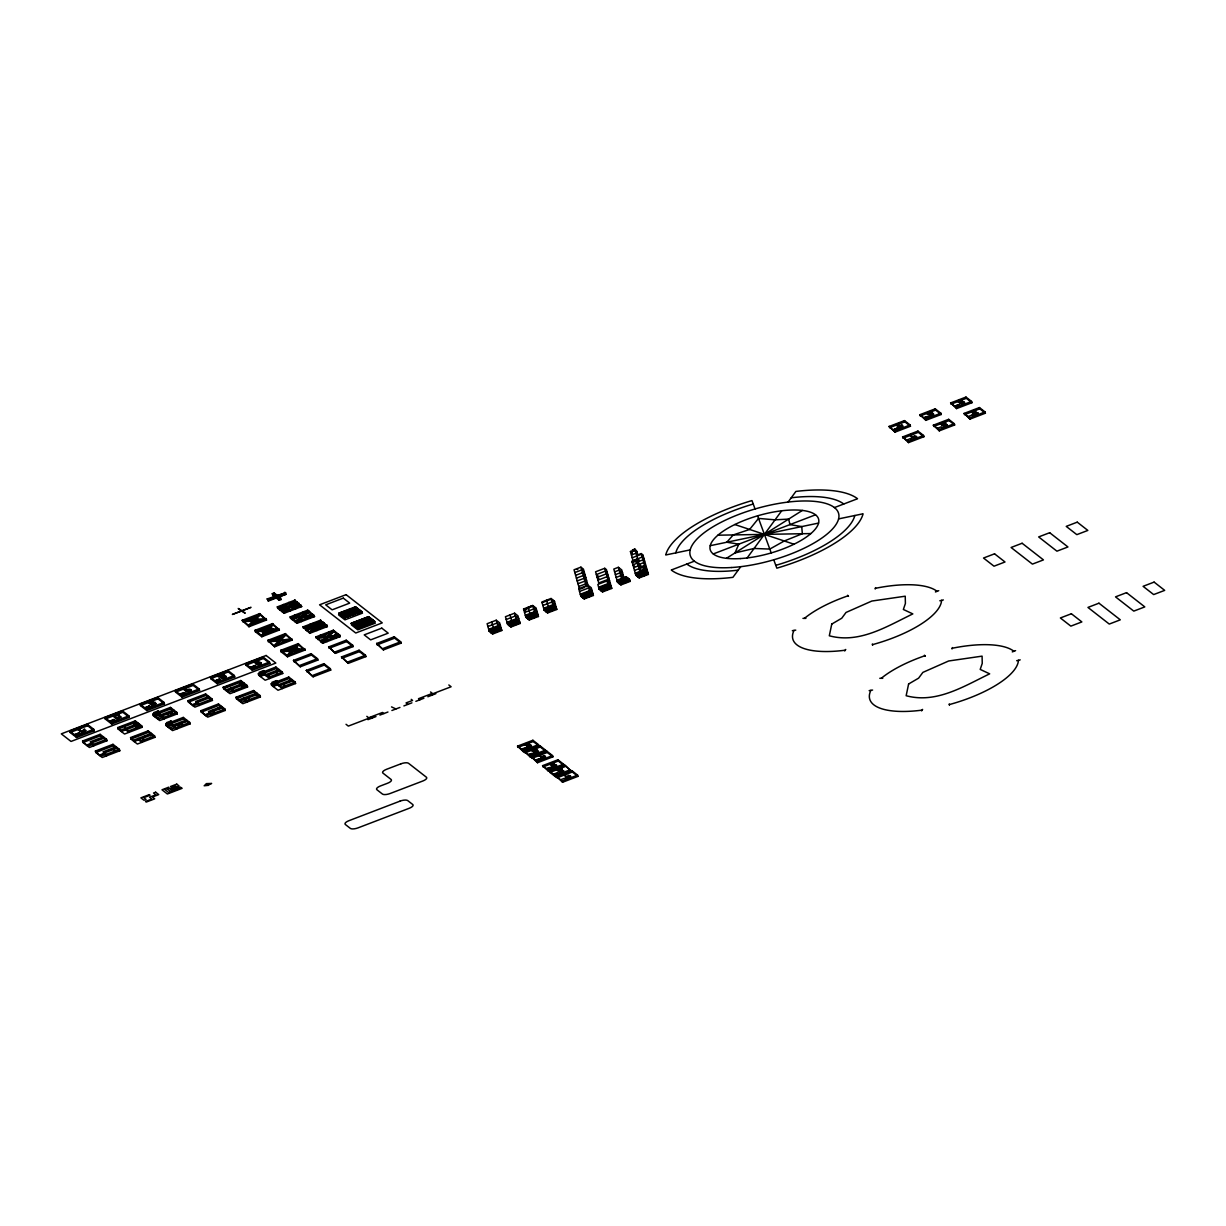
<?xml version="1.0" encoding="UTF-8"?>
<svg xmlns="http://www.w3.org/2000/svg" width="1226" height="1226" viewBox="0 0 1226 1226"><rect width="100%" height="100%" fill="white"/><g stroke="black" fill="none" stroke-linecap="round" stroke-linejoin="round"><path stroke-width="1.5" d="M533.601 751.952L533.724 752.228A5.609 1.962 -15.8 0 0 534.046 752.457L535.149 752.626A2.513 0.889 -15.8 0 0 535.915 752.519L538.291 751.4A2.268 0.797 -15.8 0 0 538.413 751.201L537.509 750.373A2.406 0.843 -15.8 0 0 536.712 750.358L533.754 751.553A2.452 0.858 -15.8 0 0 533.601 751.86M84.471 730.757L81.943 731.416L84.517 730.911M569.477 776.38L567.27 776.947L569.508 776.533M915.454 436.732L913.247 437.299L915.485 436.885M946.257 425.039L943.989 425.529L946.227 425.115M555.501 765.545L553.248 766.005L555.47 765.591M875.18 589.032L875.563 587.622M952.02 648.968L952.418 647.558M527.532 743.799L525.479 745.163L527.548 745.178A3.509 1.226 -15.8 0 0 528.237 744.918L529.172 743.998L526.613 745.056L528.636 743.508L527.042 743.293M552.574 763.338L550.52 764.702L552.589 764.717A3.509 1.226 -15.8 0 0 553.278 764.442L554.244 763.583L551.547 764.549L553.677 763.047L551.945 762.848M974.057 411.093L972.019 412.58L974.072 412.472A3.509 1.226 -15.8 0 0 974.762 412.212L975.697 411.292L973.015 412.288L975.176 410.817L973.444 410.618M112.639 749.285L113.053 748.458M113.482 749.316L114.156 748.044M844.729 650.96L845.756 649.443M921.584 710.896L922.611 709.379M740.734 566.688L732.918 577.339A102.555 35.906 -15.8 0 1 671.266 570.013L694.376 561.171M747.124 557.968L781.682 510.798M788.073 502.078L795.889 491.427A102.555 35.906 -15.8 0 1 857.541 498.737L834.431 507.579M241.522 611.069C274.256 598.319 209.569 623.053 241.522 611.069L245.231 613.245L242.135 610.824M304.922 613.046L296.569 621.904L296.968 623.298L314.546 616.571L307.726 610.165L294.531 615.161L296.539 617.858L292.156 619.544L290.148 616.893L294.546 615.207M304.937 613.107L309.32 611.36L309.734 612.816L305.335 614.502L303.726 613.245L303.312 611.789L304.937 613.107L307.726 610.165L314.546 616.571L290.547 618.287L290.148 616.893L314.147 615.176L296.569 621.904L291.742 618.088L296.14 616.402L294.531 615.161M335.403 632.846L333.411 630.195L322.239 641.918L322.637 643.313L340.215 636.601L339.817 635.191L338.223 633.949L333.824 635.635L315.833 636.922L322.637 643.313L333.794 631.589L333.411 630.195L315.833 636.922L322.239 641.918L339.817 635.191L333.824 635.635L335.817 638.271M170.429 712.337L170.843 711.908A2.483 0.874 -15.8 0 0 170.874 711.708M275.896 671.986L276.31 671.557A2.483 0.874 -15.8 0 0 276.325 671.296M217.615 708.812L220.006 708.505M171.012 713.747L171.763 713.118A2.621 0.919 -15.8 0 0 171.855 712.888M276.478 673.396L277.229 672.768A2.621 0.919 -15.8 0 0 277.337 672.43M726.436 558.32L802.371 510.43M183.256 721.899L184.911 721.823M217.676 708.398L218.826 708.015M272.279 593.675L274.149 592.955L280.57 597.966L281.015 599.545L279.145 600.265L272.724 595.254L272.279 593.675L278.7 598.671L279.145 600.265M272.724 595.254L274.593 594.549L281.015 599.545M267.299 598.916L285.551 592.71L285.995 594.303L268.417 601.031L267.299 598.916L268.417 601.031M275.482 596.173L277.352 595.453M267.973 599.437L285.551 592.71M267.743 600.495L285.995 594.303M275.942 597.767L277.812 597.047M278.7 598.671L280.57 597.966M308.155 615.605L312.523 613.874L312.936 615.314L308.538 617L310.147 618.256L308.14 615.544M282.103 639.39L277.597 639.711L280.877 638.394L282.103 639.39L278.808 640.646L277.582 639.665L267.835 640.355L274.655 646.761L292.232 640.033L285.413 633.627L267.835 640.355L274.655 646.761L285.811 635.022L285.413 633.627L274.256 645.366L291.834 638.639L278.792 640.6M305.994 630.333L305.596 628.938L312.737 626.21L310.132 624.172L310.53 625.567M316.032 624.938L323.174 622.21L327.373 626.578L309.795 633.306L302.991 626.9L320.568 620.187L323.572 623.605M277.597 639.711L280.892 638.455M305.611 628.999L312.753 626.256M323.189 622.272L316.047 624.999L313.427 622.915L313.825 624.31M307.19 631.267L306.806 629.873L313.948 627.145L316.569 629.229M324.767 624.555L324.384 623.145L317.243 625.888L320.247 629.321M306.822 629.934L313.963 627.206M317.258 625.934L324.4 623.206M69.729 731.018L87.307 724.29L93.728 729.301L94.126 730.757L76.548 737.485L70.127 732.474L69.729 731.018L76.15 736.029L93.728 729.301M104.884 717.562L122.462 710.85L128.868 715.846L129.282 717.302L111.704 724.03L105.283 719.018L104.884 717.562L111.29 722.574L128.868 715.846M140.04 704.122L157.618 697.395L164.023 702.406L164.437 703.847L146.859 710.574L140.438 705.563L140.04 704.122L146.446 709.118L164.023 702.406M175.195 690.667L192.773 683.939L199.179 688.951L199.593 690.391L182.015 697.119L175.594 692.123L175.195 690.667L181.601 695.678L199.179 688.951M210.351 677.212L227.929 670.484L234.335 675.495L234.748 676.951L217.171 683.679L210.749 678.668L210.351 677.212L216.757 682.223L234.335 675.495M245.506 663.772L263.084 657.044L269.49 662.04L269.904 663.496L252.326 670.224L245.905 665.212L245.506 663.772L251.912 668.768L269.49 662.04M70.127 732.474L87.705 725.746L94.126 730.757M105.283 719.018L122.861 712.291L129.282 717.302M140.438 705.563L158.016 698.851L164.437 703.847M175.594 692.123L193.172 685.395L199.593 690.391M210.749 678.668L228.327 671.94L234.748 676.951M245.905 665.212L263.483 658.485L269.904 663.496M286.685 649.995L295.466 646.577L298.669 649.075L289.872 652.447L286.669 649.933M317.442 638.225L321.825 636.493L320.216 635.237L320.614 636.631M335.005 631.436L330.637 633.183L329.012 631.88L329.411 633.275M218.289 676.921L223.301 675.005M78.939 733.087L74.541 734.772L78.862 732.872L80.533 734.343L78.862 732.872M114.018 719.417L109.696 721.317L114.095 719.647L115.688 720.888L114.095 719.647M149.174 705.961L144.852 707.877L149.25 706.191L150.844 707.448L149.25 706.191M184.329 692.521C169.816 697.196 196.022 689.487 181.54 695.448L182.015 697.119M215.102 680.752L219.485 679.066L221.155 680.537L216.696 681.993L215.163 680.966L219.485 679.066M254.701 665.841L250.319 667.526L254.64 665.611L256.311 667.082L254.64 665.611M326.652 640.294L325.028 638.991L320.645 640.677L321.028 642.072M289.888 652.493L298.684 649.136L295.481 646.638M320.66 640.723L325.043 639.053M333.84 635.681L338.238 633.995L335.02 631.497M74.48 734.558L76.073 735.799L80.472 734.129M115.627 720.673L111.229 722.359L111.704 724.03M150.783 707.218L146.384 708.904L146.859 710.574M250.257 667.296L251.851 668.553L256.249 666.867M889.126 426.464L904.497 420.595L910.106 424.962L910.458 426.234L895.103 432.119L889.126 426.464L895.103 432.119M919.868 414.71L935.239 408.825L940.848 413.208L941.2 414.48L925.829 420.349L919.868 414.71L925.477 419.093L940.848 413.208M950.61 402.94L965.981 397.071L971.59 401.438L971.942 402.71L956.571 408.595L950.61 402.94L956.219 407.323L971.59 401.438M889.478 427.736L904.849 421.851L910.458 426.234M920.22 415.982L935.591 410.097L941.2 414.48M950.962 404.212L966.333 398.327L971.942 402.71M897.125 428.089L893.34 429.759L897.171 428.288L898.581 429.376L897.171 428.288M927.867 416.319C915.163 420.411 938.089 413.668 925.415 418.894L925.829 420.349M958.655 404.764L954.809 406.235L958.594 404.565L960.065 405.852L958.594 404.565M160.882 716.398L159.702 712.214L158.093 710.973L153.694 712.643L154.89 716.827L159.288 715.156L164.1 718.911L163.303 716.122M265.168 671.863L263.559 670.607L259.161 672.292L260.356 676.476L264.739 674.79L269.567 678.545L268.77 675.756M82.556 741.025L100.134 734.313L106.555 739.309L106.968 740.765L89.391 747.492L82.97 742.481L82.556 741.025L87.782 746.236L92.18 744.55M117.711 727.585L135.289 720.857L141.71 725.869L142.124 727.309L124.546 734.037L118.125 729.026L117.711 727.585L121.343 731.539L138.906 724.811L138.507 723.355L120.93 730.083M152.867 714.13L170.445 707.402L176.866 712.413L177.28 713.869L159.702 720.582L153.281 715.586L152.867 714.13L154.476 715.386L158.874 713.701L163.686 717.455L176.866 712.413M188.022 700.674L205.6 693.947L212.021 698.958L212.435 700.414L194.857 707.141L188.436 702.13L188.022 700.674L193.248 705.885L197.647 704.199M223.178 687.234L240.756 680.507L247.177 685.503L247.591 686.958L230.013 693.686L223.592 688.675L223.178 687.234L226.795 691.188L244.372 684.46L243.974 683.005L226.396 689.732M258.334 673.779L275.911 667.051L282.332 672.063L282.746 673.503L265.168 680.231L258.747 675.235L258.334 673.779L259.943 675.036L264.341 673.35L269.153 677.104L282.332 672.063M293.504 660.385L311.082 653.657L317.503 658.668L317.902 660.063L300.324 666.775L293.504 660.385L300.324 666.775M328.66 646.93L346.238 640.202L352.659 645.213L353.057 646.608L335.48 653.335L328.66 646.93L335.48 653.335M898.52 429.177L894.735 430.847L910.106 424.962M954.763 406.036L956.157 407.124L960.004 405.653M120.148 727.355L124.546 725.669M225.615 686.989L230.013 685.319M82.97 742.481L100.547 735.753L106.968 740.765M118.125 729.026L135.703 722.313L142.124 727.309M153.281 715.586L170.858 708.858L177.28 713.869M188.436 702.13L206.014 695.403L212.435 700.414M223.592 688.675L241.17 681.947L247.591 686.958M258.747 675.235L276.325 668.507L282.746 673.503M293.903 661.779L311.481 655.052L317.902 660.063M329.058 648.324L346.636 641.596L353.057 646.608M133.956 724.428L135.565 723.815M239.422 684.077L241.032 683.449M160.468 714.957L173.663 709.9L174.061 711.356L156.484 718.084M265.935 674.591L279.13 669.549L279.528 671.005L266.349 676.047M87.368 744.78L91.766 743.109M192.834 704.429L197.233 702.759M136.086 727.171L138.63 726.19M241.537 686.821L244.097 685.84M93.375 744.351L93.789 745.806L90.571 743.308L103.766 738.267L103.352 736.811L90.157 741.853L93.375 744.351L106.555 739.309M125.313 728.397L128.531 730.911L141.71 725.869M158.093 719.34L162.491 717.654M198.842 704L199.256 705.456L196.037 702.958L209.217 697.9L208.818 696.46L195.624 701.502L198.842 704L212.021 698.958M228.404 692.429L232.802 690.759L232.005 687.955M230.779 688.047L233.997 690.56L247.177 685.503M299.926 665.381L317.503 658.668M335.081 651.941L352.659 645.213M902.566 436.962L917.937 431.077L923.561 435.46L923.914 436.717L908.543 442.601L902.566 436.962L908.19 441.329L923.561 435.46M933.308 425.192L948.679 419.323L954.288 423.69L954.656 424.962L939.285 430.847L933.308 425.192L938.917 429.575L954.288 423.69M964.05 413.438L979.421 407.553L985.03 411.936L985.398 413.193L970.027 419.077L964.05 413.438L969.659 417.805L985.03 411.936M902.934 438.234L918.305 432.349L923.914 436.717M933.676 426.464L949.047 420.579L954.656 424.962M964.418 414.71L979.773 408.825L985.398 413.193M172.544 722.237L170.935 720.98L166.537 722.666L167.717 726.849L172.115 725.164L176.927 728.918L171.701 723.708L167.318 725.394L165.709 724.137L183.287 717.409L189.708 722.42L190.122 723.876L172.544 730.604L166.123 725.593L165.709 724.137M277.995 681.871L276.402 680.629L272.003 682.3L273.183 686.499L277.582 684.813L282.394 688.568L277.168 683.357L272.785 685.043L271.176 683.786L288.754 677.058L295.175 682.07L295.573 683.526L277.995 690.253L271.59 685.242L271.176 683.786M910.566 438.571L912.021 439.858L910.566 438.571L906.719 440.042M942.717 427.905L941.307 426.817L937.461 428.288M972.049 415.047L973.505 416.35L972.049 415.047L968.203 416.518L970.027 419.077M95.398 751.048L112.976 744.32L119.397 749.331L119.811 750.772L102.233 757.499L95.812 752.503L95.398 751.048L100.624 756.258L105.022 754.572M130.554 737.592L148.131 730.865L154.553 735.876L154.966 737.332L137.389 744.044L130.967 739.048L130.554 737.592L134.17 741.546L151.748 734.818L151.334 733.378L133.757 740.09M200.865 710.697L218.443 703.969L224.864 708.965L225.262 710.421L207.7 717.149L201.279 712.137L200.865 710.697L206.091 715.892L210.489 714.222M236.02 697.242L253.598 690.514L260.019 695.525L260.418 696.966L242.84 703.693L236.434 698.697L236.02 697.242L239.637 701.195L257.215 694.468L256.801 693.012L239.223 699.74M306.347 670.392L323.925 663.664L330.346 668.676L330.729 670.07L313.151 676.798L306.347 670.392L313.151 676.798M341.502 656.937L359.08 650.209L365.501 655.22L365.884 656.615L348.307 663.343L341.502 656.937L348.307 663.343M376.658 643.497L394.236 636.769L400.657 641.765L401.04 643.16L383.462 649.887L376.658 643.497L383.462 649.887M132.99 737.362L137.389 735.677M238.457 697.012L242.855 695.326M95.812 752.503L113.39 745.776L119.811 750.772M130.967 739.048L148.545 732.32L154.966 737.332M166.123 725.593L183.701 718.865L190.122 723.876M201.279 712.137L218.856 705.41L225.262 710.421M236.434 698.697L254.012 691.97L260.418 696.966M271.59 685.242L289.167 678.514L295.573 683.526M306.745 671.787L324.323 665.059L330.729 670.07M341.901 658.331L359.479 651.619L365.884 656.615M377.056 644.891L394.634 638.164L401.04 643.16M593.415 595.438L591.239 587.76L587.898 585.154L578.733 588.664L580.909 596.342L584.25 598.947L593.415 595.438L590.074 592.832L583.423 569.109L580.909 567.148L574.044 569.784L579.576 589.308L584.725 587.346M173.31 724.964L186.49 719.923L186.904 721.378L169.326 728.091M278.777 684.614L291.957 679.572L292.37 681.012L279.191 686.054M143.703 736.734L144.622 736.382M147.365 735.339L148.177 735.018M176.176 724.305L177.05 723.968M179.778 722.926L180.651 722.589M211.362 710.85L212.282 710.498M249.169 696.383L250.089 696.031M252.832 694.973L253.644 694.667M633.566 551.271L632.539 549.922L634.823 549.033L635.865 550.397M574.841 572.573L581.706 569.937L584.22 571.898M643.849 558.366L642.179 557.048L633.014 560.558L630.44 551.485L635.022 549.738L636.708 551.041L637.689 554.535L636.018 553.232L631.436 554.98M100.21 754.802L104.608 753.116M205.677 714.452L210.075 712.766M142.676 739.048L143.58 738.711M177.831 725.608L179.211 725.072M180.927 724.413L182.322 723.892M213.017 712.137L213.952 711.785M248.142 698.697L249.047 698.36M170.935 729.347L175.333 727.662M241.246 702.452L245.644 700.766M106.218 754.373L106.616 755.814L103.413 753.316L116.593 748.274L116.179 746.818L102.999 751.86L106.218 754.373L119.397 749.331M138.155 738.42L141.373 740.918L154.553 735.876M176.513 727.462L189.708 722.42M211.669 714.022L212.083 715.463L208.88 712.965L222.059 707.923L221.645 706.467L208.466 711.509L211.669 714.022L224.864 708.965M243.622 698.069L246.824 700.567L260.019 695.525M281.98 687.112L295.175 682.07M312.768 675.403L330.346 668.676M347.923 661.948L365.501 655.22M383.079 648.493L400.657 641.765M575.622 575.362L582.488 572.726L585.001 574.688M576.419 578.151L583.285 575.515L585.798 577.477M636.601 555.317L641.183 553.57L642.868 554.872L648.385 574.412L639.221 577.906L635.88 575.3L631.926 561.355L636.509 559.592L638.179 560.895L635.129 562.075M610.364 583.545L607.008 580.94L597.844 584.434L599.238 589.323L602.579 591.928L611.743 588.434L606.41 569.584L604.74 568.282L595.575 571.791L598.732 582.963L607.897 579.454L609.567 580.756M632.218 557.769L641.382 554.259L643.052 555.562M577.201 580.94L584.082 578.32L586.58 580.266M616.172 577.431L620.754 575.684L624.095 578.289L621.735 569.921L618.379 567.301L613.812 569.063L617.552 582.319L620.908 584.925L630.057 581.415L629.474 579.331L626.134 576.71L616.969 580.22L620.31 582.825L620.908 584.925M632.126 562.044L636.708 560.297L638.378 561.6L642.96 559.853L644.631 561.156M577.998 583.729L584.863 581.109L587.377 583.055M614.594 571.852L619.176 570.09L622.517 572.711M578.779 586.518L585.66 583.898L588.158 585.844M597.951 580.159L607.1 576.664L608.786 577.967M639.175 564.389L643.757 562.642L645.428 563.945M523.563 609L532.728 605.491L536.068 608.096L538.444 616.479L529.28 619.973L525.939 617.368L523.563 609L525.801 610.732M551.056 598.487L541.892 601.981L544.252 610.364L547.608 612.969L556.773 609.46L554.397 601.092L551.056 598.487L553.416 606.855L556.773 609.46M496.269 620.218L487.12 623.712L489.281 631.39L492.637 634.011L501.786 630.501L499.626 622.823L496.269 620.218L498.446 627.896L501.786 630.501M514.598 613.199L505.434 616.709L507.61 624.386L510.951 626.992L520.115 623.482L517.939 615.804L514.598 613.199L516.774 620.877L520.115 623.482M523.763 609.69L532.927 606.196L536.268 608.801M542.091 602.686L551.256 599.177L554.596 601.782M615.391 574.642L619.973 572.879L623.314 575.5M633.704 567.623L638.286 565.876L639.957 567.178L644.539 565.431L646.225 566.734M487.902 626.517L497.066 623.007L500.407 625.612M506.231 619.498L515.395 615.988L518.736 618.609M524.544 612.494L533.708 608.985L537.065 611.59M542.873 605.475L552.037 601.966L555.378 604.587M579.53 591.453L588.695 587.944L592.035 590.564M634.501 570.412L643.665 566.918L647.006 569.523M642.286 569.385L645.336 568.22L641.183 553.57M488.699 629.306L497.848 625.796L501.204 628.402L496.622 630.164L493.266 627.543L491.687 621.965M507.012 622.287L516.177 618.778L519.518 621.398M635.283 573.216L644.447 569.707L647.803 572.312M494.952 628.846L499.534 627.099L490.369 630.608M514.797 621.26L518.046 620.785L508.882 624.295M549.922 607.82L554.504 606.073L545.539 610.272M623.222 579.775L627.804 578.013L618.839 582.227M489.281 631.39L498.446 627.896M507.61 624.386L516.774 620.877M525.939 617.368L535.103 613.858L538.444 616.479M544.252 610.364L553.416 606.855M580.909 596.342L590.074 592.832M599.238 589.323L608.387 585.813L611.743 588.434M617.552 582.319L626.716 578.81L630.057 581.415M635.88 575.3L645.045 571.791L648.385 574.412M527.211 617.276L536.176 613.077M582.181 596.25L591.147 592.035M600.51 589.231L609.475 585.032M637.152 575.209L646.117 571.01M551.593 609.123L556.175 607.376L552.834 604.755L543.67 608.265L547.011 610.87L547.608 612.969M608.096 587.499L611.146 586.335L607.805 583.729L598.64 587.239L601.981 589.844M629.474 579.331L624.892 581.078L621.551 578.473L618.379 567.301M528.881 618.578L538.045 615.084L534.705 612.464L525.54 615.973L529.28 619.973M583.852 597.552L593.016 594.043L589.675 591.438L580.511 594.947L584.25 598.947M602.181 590.534L611.345 587.039L608.004 584.419L598.84 587.928L602.579 591.928M638.838 576.511L647.987 573.017L644.646 570.396L635.482 573.906L639.221 577.906M713.271 553.937L815.535 514.813M367.938 719.662L375.968 716.597M379.922 715.08L387.952 712.015M391.906 710.498L399.937 707.433M403.89 705.915L411.905 702.835M415.859 701.333L423.89 698.253M427.843 696.751L435.874 693.671M517.525 746.144L532.896 740.259L538.505 744.642L538.858 745.898L523.487 751.783L517.525 746.144L523.134 750.511L538.505 744.642M517.878 747.416L533.249 741.531L538.858 745.898M525.525 747.753C512.82 751.845 535.747 745.101 523.073 750.327L523.487 751.783M935.423 591.974L938.733 590.702M524.544 751.615L539.9 745.73L545.524 750.113L545.876 751.369L530.506 757.254L524.544 751.615L530.153 755.982L545.524 750.113M524.897 752.887L540.268 747.002L545.876 751.369M532.528 753.224C519.839 757.316 542.75 750.573 530.092 755.798L530.506 757.254M531.548 757.086L546.919 751.201L552.528 755.584L552.895 756.84L537.524 762.725L531.548 757.086L537.157 761.453L552.528 755.584M531.915 758.358L547.286 752.473L552.895 756.84M539.547 758.695C526.858 762.787 549.769 756.044 537.111 761.269L537.524 762.725M542.566 765.668L557.922 759.783L563.546 764.166L563.899 765.438L548.528 771.307L542.566 765.668L548.175 770.051L563.546 764.166M542.919 766.94L558.29 761.055L563.899 765.438M550.551 767.292C537.862 771.369 560.788 764.626 548.114 769.851L548.528 771.307M577.569 775.108L562.198 780.993L556.589 776.61L562.565 782.265L577.936 776.38L577.569 775.108L571.96 770.725L555.547 776.778L549.938 772.411L549.57 771.139L564.941 765.254L570.918 770.909L564.941 765.254M549.938 772.411L565.309 766.526M557.569 772.763C544.88 776.84 567.791 770.112 555.133 775.322L555.547 776.778M570.55 769.637L555.194 775.522L549.57 771.139M556.956 777.882L572.312 771.997L577.936 776.38M565.983 779.322L564.588 778.234L560.742 779.705M1012.278 651.91L1015.588 650.638M284.509 684.813L284.279 684.89A2.253 0.782 -15.8 0 1 283.834 685.012M168.59 714.176L167.303 714.39M959.851 400.166L961.72 400.32L959.59 401.821L962.195 400.749L961.322 401.714A3.509 1.226 -15.8 0 1 960.632 401.99L958.563 401.975L960.494 400.458L957.721 401.668L958.885 400.519A4.153 1.456 -15.8 0 1 959.575 400.258M256.081 660.584L258.165 660.599L255.759 662.408L258.763 661.258L257.751 662.362A4 1.41 -15.8 0 1 256.97 662.668L254.61 662.776L256.755 660.906L253.629 662.301L254.977 660.983A4.735 1.655 -15.8 0 1 255.759 660.691M150.614 700.95L152.744 701.119L150.323 702.835L153.296 701.609L152.285 702.713A4 1.41 -15.8 0 1 151.503 703.019L149.128 703.08L151.35 701.272L148.177 702.651L149.511 701.333A4.735 1.655 -15.8 0 1 150.292 701.042M939.821 600.771L943.346 599.928M1016.676 660.707L1020.201 659.864M690.207 549.876L665.733 554.98A102.555 35.906 -15.8 0 1 751.967 500.591L755.063 508.974M710.237 545.693L818.57 523.073M838.599 518.889L863.073 513.786A102.555 35.906 -15.8 0 1 776.84 568.174L773.744 559.792M792.318 630.7L795.766 630.118M869.157 690.636L872.606 690.054M932.051 413.453L929.078 414.664A2.452 0.858 -15.8 0 0 928.925 414.955L929.047 415.323A5.594 1.962 -15.8 0 0 929.369 415.553L930.473 415.721A2.513 0.889 -15.8 0 0 931.239 415.614L933.614 414.511A2.283 0.797 -15.8 0 0 933.737 414.296L932.833 413.469M901.309 425.223L898.336 426.418A2.452 0.858 -15.8 0 0 898.183 426.725L898.321 427.077A5.624 1.977 -15.8 0 0 898.627 427.307L899.746 427.476A2.513 0.889 -15.8 0 0 900.497 427.384L902.888 426.265A2.283 0.797 -15.8 0 0 903.01 426.066L902.091 425.223M367.723 616.939L368.811 616.862M366.482 617.414L369.271 617.214M365.241 617.889L369.731 617.567M363.999 618.364L370.175 617.919M362.758 618.839L370.635 618.272M361.517 619.314L371.095 618.624M360.275 619.789L371.539 618.977M359.034 620.264L371.999 619.329M357.793 620.739L372.443 619.682M356.536 621.214L372.903 620.05M355.295 621.689L373.363 620.402M354.053 622.164L373.807 620.754M352.812 622.639L374.267 621.107M351.571 623.115L374.712 621.459M351.172 623.528L374.328 621.873M351.632 623.881L373.087 622.348M352.092 624.233L371.846 622.823M352.536 624.601L370.589 623.298M352.996 624.953L369.348 623.773M353.44 625.306L368.106 624.249M353.9 625.658L366.865 624.724M354.36 626.011L365.624 625.199M354.804 626.363L364.383 625.674M355.264 626.716L363.141 626.149M355.709 627.068L361.9 626.624M356.168 627.421L360.659 627.099M356.628 627.773L359.402 627.574M357.072 628.141L358.161 628.049M717.93 535.195L810.876 533.571M802.953 618.364L805.911 618.364M879.793 678.3L882.766 678.3M113.252 749.76L114.57 749.806M734.818 524.529L793.988 544.221M974.057 410.986L971.161 412.151L972.341 411.001A4.138 1.456 -15.8 0 1 973.015 410.741M527.517 743.692L524.636 744.856L525.816 743.707A4.153 1.456 -15.8 0 1 526.49 743.446M552.558 763.216L549.677 764.396L550.842 763.231A4.138 1.456 -15.8 0 1 551.531 762.986M636.892 551.746L635.221 550.428L630.639 552.19L632.31 553.493M632.539 549.922L633.382 550.566M630.44 551.485L632.126 552.788M637.597 558.811L639.267 560.113M640.846 565.692L637.505 563.086L632.923 564.834L634.593 566.136M631.926 561.355L633.612 562.657M640.263 572.849L643.604 575.454M621.934 579.867L625.291 582.473M607.192 572.389L605.521 571.071L596.357 574.58L598.043 575.883M607.989 575.178L606.318 573.875L597.154 577.369L598.824 578.672M603.621 586.871L606.962 589.491M577.814 569.508L577.17 569.554M592.817 593.353L589.476 590.733L580.312 594.242L581.982 595.545M585.292 593.89L588.633 596.495M548.635 607.912L551.991 610.517M537.846 614.379L534.505 611.774L525.341 615.283L528.682 617.889M530.322 614.916L533.662 617.536M514.951 623.145L511.594 620.54L510.016 614.962M511.993 621.934L515.334 624.54M493.664 628.938L497.02 631.559M560.481 767.737L562.244 769.116L558.872 769.009L559.225 770.265L557.876 770.786L556.114 769.407L558.382 770.158L558.704 768.426L561.018 769.146L559.638 768.058M535.21 748.304L536.973 749.684L533.586 749.561L533.938 750.833L532.59 751.354L530.827 749.975L533.095 750.726L532.62 749.285L535.747 749.714L534.352 748.626M448.823 684.966L451.122 686.759L430.939 694.483L431.858 695.203M359.448 621.505L360.888 622.624L366.007 621.015L368.106 621.919A2.789 0.981 -15.8 0 1 367.999 622.134A3.142 1.103 -15.8 0 1 367.264 622.777L361.103 625.26L357.333 622.318M430.556 691.97L432.38 693.395L418.48 698.713L419.874 699.801M411.231 699.356L412.595 700.429L406.036 702.927L407.906 704.383M300.968 620.218L299.343 618.915L294.96 620.647L295.359 622.042L299.757 620.356L301.366 621.613L300.952 620.157M395.921 708.965L391.523 706.896M383.937 713.547L382.543 712.459L368.658 717.777L366.819 716.352M241.92 610.655L238.196 608.479L241.292 610.885M371.953 718.13L371.034 717.409L348.337 726.099L346.038 724.29M254.61 694.299L255.912 695.326M231.193 689.502L234.411 692L233.997 690.56M244.035 699.51L247.238 702.023L246.824 700.567M149.143 734.65L150.446 735.677M138.569 739.86L141.772 742.374L141.373 740.918M924.435 655.205L925.339 656.262M847.595 595.269L848.499 596.326M757.576 515.824L771.231 552.926M289.06 681.12L289.443 682.407M979.421 407.553L979.773 408.825M965.981 397.071L966.333 398.327M956.157 407.124L956.571 408.595M948.679 419.323L949.047 420.579M935.239 408.825L935.591 410.097M938.871 429.376L939.285 430.847M917.937 431.077L918.305 432.349M904.497 420.595L904.849 421.851M908.129 441.145L908.543 442.601M643.665 566.918L645.045 571.791M634.823 549.033L640.754 569.967M636.509 559.592L639.865 571.454M626.134 576.71L626.716 578.81M604.74 568.282L608.678 582.243M607.008 580.94L608.387 585.813M580.909 567.148L586.442 586.687M546.474 600.234L548.252 606.518M532.728 605.491L535.103 613.858M528.145 607.253L529.923 613.521M571.96 770.725L572.312 771.997M557.922 759.783L558.29 761.055M562.152 780.793L562.565 782.265M546.919 751.201L547.286 752.473M510.368 624.892L510.951 626.992M539.9 745.73L540.268 747.002M532.896 740.259L533.249 741.531M492.04 631.911L492.637 634.011M394.236 636.769L394.634 638.164M359.08 650.209L359.479 651.619M346.238 640.202L346.636 641.596M338.223 633.949L338.606 635.344M326.637 640.248L327.036 641.642M316.553 629.183L316.936 630.578M317.427 638.164L317.825 639.558M323.925 663.664L324.323 665.059M311.082 653.657L311.481 655.052M284.876 592.189L285.321 593.782M274.149 592.955L274.593 594.549M288.754 677.058L289.167 678.514M275.911 667.051L276.325 668.507M276.402 680.629L277.582 684.813M263.084 657.044L263.483 658.485M263.559 670.607L264.739 674.79M251.851 668.553L252.326 670.224M253.598 690.514L254.012 691.97M240.756 680.507L241.17 681.947M227.929 670.484L228.327 671.94M216.696 681.993L217.171 683.679M218.443 703.969L218.856 705.41M205.6 693.947L206.014 695.403M192.773 683.939L193.172 685.395M183.287 717.409L183.701 718.865M170.445 707.402L170.858 708.858M170.935 720.98L172.115 725.164M157.618 697.395L158.016 698.851M158.093 710.973L159.288 715.156M148.131 730.865L148.545 732.32M135.289 720.857L135.703 722.313M128.531 730.911L128.945 732.351L125.726 729.853L124.945 727.064M122.462 710.85L122.861 712.291M112.976 744.32L113.39 745.776M100.134 734.313L100.547 735.753M87.307 724.29L87.705 725.746M76.073 735.799L76.548 737.485M949.2 703.954L949.445 705.211M872.345 644.018L872.606 645.274M901.478 425.146A2.452 0.858 -15.8 0 1 902.29 425.161M932.22 413.377A2.452 0.858 -15.8 0 1 933.017 413.392M1018.438 660.293A77.1 27.003 -15.8 0 1 949.322 704.582M922.09 710.13A77.1 27.003 -15.8 0 1 870.889 690.345M881.279 678.3A77.1 27.003 -15.8 0 1 924.894 655.741M952.219 648.263A77.1 27.003 -15.8 0 1 1013.933 651.267M941.583 600.342A77.1 27.003 -15.8 0 1 872.483 644.646M845.25 650.194A77.1 27.003 -15.8 0 1 794.034 630.409M804.44 618.364A77.1 27.003 -15.8 0 1 848.04 595.805M875.364 588.327A77.1 27.003 -15.8 0 1 937.078 591.33M738.19 570.151A85.376 29.899 -15.8 0 1 686.851 564.052M675.771 552.88A92.119 32.259 -15.8 0 1 753.239 504.024M791.23 497.787A87.368 30.589 -15.8 0 1 843.749 504.024M854.828 515.502A93.973 32.918 -15.8 0 1 775.797 565.355M191.087 689.977L190.812 690.544A2.329 0.812 -15.8 0 1 190.337 690.897L188.206 691.709A2.881 1.011 -15.8 0 1 187.333 691.816L186.061 691.633A6.421 2.253 -15.8 0 1 185.693 691.372L185.555 690.958A2.804 0.981 -15.8 0 1 185.724 690.606A2.36 0.828 -15.8 0 1 186.321 690.131L188.099 689.426A2.299 0.797 -15.8 0 1 189.126 689.227A2.759 0.965 -15.8 0 1 190.015 689.242L191.087 689.977M226.243 676.522L225.967 677.104A2.329 0.812 -15.8 0 1 225.492 677.457L223.362 678.254A2.881 1.011 -15.8 0 1 222.488 678.376L221.308 678.223A6.421 2.253 -15.8 0 1 220.849 677.917L220.711 677.503A2.804 0.981 -15.8 0 1 220.879 677.15A2.36 0.828 -15.8 0 1 221.477 676.691L223.255 675.97A2.299 0.797 -15.8 0 1 224.281 675.787A2.759 0.965 -15.8 0 1 225.17 675.787L226.243 676.522M261.399 663.067L261.123 663.649A2.329 0.812 -15.8 0 1 260.648 664.002L258.517 664.798A2.881 1.011 -15.8 0 1 257.644 664.921L256.372 664.722A6.421 2.253 -15.8 0 1 256.004 664.461L255.866 664.048A2.804 0.981 -15.8 0 1 256.035 663.71A2.36 0.828 -15.8 0 1 256.617 663.235L258.41 662.515A2.299 0.797 -15.8 0 1 259.437 662.331A2.759 0.965 -15.8 0 1 260.326 662.346L261.399 663.067M531.425 745.531L531.394 745.73A2.283 0.797 -15.8 0 1 531.272 745.929L528.896 747.048A2.513 0.889 -15.8 0 1 528.13 747.155L527.027 746.971A5.609 1.962 -15.8 0 1 526.705 746.757L526.582 746.389A2.452 0.858 -15.8 0 1 526.736 746.082L529.709 744.887A2.406 0.843 -15.8 0 1 530.49 744.902L531.425 745.531M545.463 756.473L545.432 756.672A2.283 0.797 -15.8 0 1 545.309 756.871L542.934 757.99A2.513 0.889 -15.8 0 1 542.168 758.097L541.064 757.929A5.624 1.962 -15.8 0 1 540.743 757.699L540.605 757.331A2.452 0.858 -15.8 0 1 540.758 757.024L543.731 755.829A2.406 0.843 -15.8 0 1 544.513 755.844L545.463 756.473M964.51 402.343L964.51 402.435A2.283 0.797 -15.8 0 1 964.356 402.741L962.103 403.829A2.513 0.889 -15.8 0 1 961.215 403.952L960.188 403.829A5.594 1.962 -15.8 0 1 959.789 403.553L959.667 403.201A2.452 0.858 -15.8 0 1 959.82 402.894L962.778 401.699A2.406 0.843 -15.8 0 1 963.575 401.699L964.51 402.343M119.688 717.379L117.098 717.961L119.658 717.348M562.519 770.985L560.251 771.476L562.428 771.108M154.828 703.939L152.254 704.506L154.798 704.03M976.999 413.269L974.731 413.775L976.999 413.269M556.573 765.239L552.987 766.986L551.21 765.591L552.957 765.775L554.397 764.365C555.73 764.334 554.321 765.055 556.573 765.208M563.592 770.71L560.006 772.457L558.228 771.062L559.976 771.261L561.416 769.836C562.765 770.081 561.217 770.357 563.592 770.71M570.611 776.181L567.025 777.928L565.232 776.533L566.979 776.732L568.435 775.307C569.692 775.537 568.45 775.782 570.596 776.227M916.588 436.533L913.002 438.264L911.225 436.87L913.171 436.992L914.412 435.659C915.914 435.705 914.198 436.287 916.588 436.487M947.33 424.763L943.744 426.51L941.966 425.115L943.913 425.223L945.154 423.89C946.518 424.135 944.955 424.411 947.33 424.763M978.072 413.009L974.486 414.74L972.693 413.346L974.655 413.469L975.881 412.135C977.076 412.38 975.942 412.595 978.057 413.039M85.759 730.527L81.652 732.52L79.613 730.926L81.851 731.064A2.406 0.843 -15.8 0 0 82.387 730.834L84.609 729.01L83.613 730.451L85.498 730.252A2.345 0.828 -15.8 0 1 85.713 730.405L85.743 730.573M120.914 717.072L116.807 719.064L114.769 717.471L117.006 717.608A2.406 0.843 -15.8 0 0 117.543 717.379L119.765 715.57L118.769 716.995L120.654 716.812A2.345 0.828 -15.8 0 1 120.868 716.949L120.914 717.072M156.07 703.632L151.963 705.624L149.924 704.03L152.162 704.153A2.406 0.843 -15.8 0 0 152.698 703.923L154.92 702.115L153.909 703.54L155.809 703.356A2.345 0.828 -15.8 0 1 156.024 703.509L156.07 703.632M189.969 690.315C186.475 693.518 186.367 688.001 189.969 690.391M225.124 676.875L221.845 677.258L225.124 676.875M260.28 663.419L257 663.818L260.28 663.419M530.444 745.837L527.594 746.312L530.092 745.423A4.138 1.456 -15.8 0 1 530.322 745.592L530.444 745.837M537.463 751.308L534.597 751.722L537.111 750.894A4.122 1.441 -15.8 0 1 537.34 751.063L537.463 751.308M544.482 756.779L541.631 757.254L544.129 756.365A4.138 1.441 -15.8 0 1 544.359 756.534L544.467 756.84M902.045 426.173L899.194 426.633L901.692 425.759A4.138 1.441 -15.8 0 1 901.938 425.928L902.045 426.234M932.787 414.403L929.921 414.817L932.434 414.005A4.138 1.441 -15.8 0 1 932.664 414.158L932.787 414.403M963.529 402.649L960.663 403.048L963.176 402.235A4.138 1.456 -15.8 0 1 963.406 402.404L963.529 402.649M831.764 624.065L829.312 635.788C859.395 643.926 886.858 626.409 912.818 613.904L903.363 609.475L905.401 603.453L905.232 596.204L871.824 601.046L846.032 612.448L841.756 618.226L831.764 624.065M908.604 684.001L906.152 695.724C936.235 703.862 963.713 686.345 989.658 673.84L980.202 669.411L982.241 663.389L982.087 656.14L948.663 660.983L922.887 672.384L918.596 678.162L908.604 684.001M365.823 622.318L362.589 623.957L361.517 623.115L365.823 622.318M738.834 544.16L734.987 552.926L754.082 548.466L769.805 549.079L784.257 540.988L802.34 533.724L801.727 526.582L789.973 524.605L788.655 519.088L775.062 519.839L758.526 518.414L749.607 529.463L733.271 534.919L726.788 542.229L738.834 544.16M255.882 617.582L248.571 625.337L248.97 626.731L266.548 620.004L259.743 613.613L242.166 620.325L248.97 626.731L260.127 615.008L259.743 613.613L255.897 617.643L250.411 619.743L252.418 621.306L257.889 619.145L255.882 617.582M272.57 623.62L261.414 635.344L261.812 636.738L279.39 630.026L272.57 623.62L254.993 630.348L255.391 631.742L261.812 636.738L272.969 625.015L272.57 623.62M294.899 600.158L283.727 611.881L284.125 613.276L301.703 606.563L294.899 600.158L277.321 606.885L277.704 608.28L284.125 613.276L295.282 601.552L294.899 600.158M308.124 611.559L296.968 623.298L290.547 618.287L308.124 611.559M298.255 643.65L287.083 655.374L287.482 656.768L305.059 650.041L298.255 643.65L280.677 650.362L281.06 651.757L287.482 656.768L298.638 645.045L298.255 643.65M320.568 620.187L309.412 631.911L309.795 633.306L320.967 621.582L320.568 620.187M206.535 783.613L204.175 785.774L208.711 785.299L208.083 784.809L211.623 783.46L206.535 783.613M260.127 615.008L242.549 621.735L266.548 620.004L260.127 615.008M295.282 601.552L277.704 608.28L301.703 606.563L295.282 601.552M285.551 606.242L279.528 608.602L277.321 606.885L301.305 605.169L283.727 611.881L279.513 608.54L279.911 609.996L285.964 607.682L283.344 604.51L285.566 606.288M297.09 601.828L291.052 604.188L288.83 602.41L291.451 605.583L297.489 603.269L297.09 601.828M256.295 619.038L250.809 621.138L252.817 622.701L258.303 620.601L256.295 619.038M287.558 607.805L281.52 610.165L281.919 611.559L287.972 609.245L290.179 610.977L287.558 607.805M299.083 603.391L293.06 605.751L295.665 608.862L293.458 607.146L299.496 604.832L299.083 603.391M266.149 618.609L248.571 625.337L242.166 620.325L266.149 618.609M346.1 594.656L319.572 604.801L355.739 633.014L382.267 622.869L346.1 594.656M272.969 625.015L255.391 631.742L279.39 630.026L272.969 625.015M343.28 598.119L325.702 604.832L332.123 609.843L349.701 603.115L343.28 598.119M269.766 626.501L261 629.919L254.993 630.348L261.414 635.344L278.992 628.631L260.985 629.857L264.203 632.417L272.984 628.999L269.766 626.501M270.18 627.942L261.399 631.313L264.601 633.811L273.383 630.455L270.18 627.942M338.759 613.199L362.13 611.728L338.759 613.199M341.242 612.249L340 612.724L361.455 611.192L341.242 612.249M343.74 611.299L342.483 611.774L360.551 610.487L343.74 611.299M346.222 610.349L344.981 610.824L359.647 609.766L346.222 610.349M348.705 609.399L347.464 609.874L358.728 609.061L348.705 609.399M351.188 608.448L349.946 608.924L357.823 608.357L351.188 608.448M353.67 607.498L352.429 607.973L356.919 607.652L353.67 607.498M355.724 606.717L354.927 607.023L355.724 606.717M285.811 635.022L268.233 641.75L292.232 640.033L285.811 635.022M320.967 621.582L303.389 628.294L327.373 626.578L320.967 621.582M356.122 608.127L338.545 614.854L344.95 619.85L362.528 613.123L356.122 608.127M345.364 618.134L344.261 618.226L345.364 618.134M347.847 617.184L343.357 617.506L347.847 617.184M350.329 616.234L342.452 616.801L350.329 616.234M352.812 615.283L341.548 616.096L352.812 615.283M355.295 614.333L340.644 615.391L355.295 614.333M357.793 613.383L339.725 614.686L357.793 613.383M360.275 612.433L338.82 613.965L360.275 612.433M326.99 625.183L309.412 631.911L302.991 626.9L326.99 625.183M266.119 655.481L61.3 733.853L71.016 741.439L275.835 663.067L266.119 655.481M368.52 616.632L350.958 623.375L357.379 628.386L374.941 621.628L368.52 616.632M81.682 727.325L77.207 729.041L79.215 730.619L80.364 730.175L78.694 728.872L81.682 727.325M113.328 715.218L112.363 715.586L114.37 717.164L115.918 716.582L115.505 715.126L119.366 715.248L117.359 713.685L116.378 714.053L117.972 715.294L114.401 714.804L114.953 716.444L113.328 715.218M187.149 686.974L182.659 688.69L184.682 690.269L185.831 689.824L184.161 688.522L187.149 686.974M218.519 674.974L217.538 675.342L219.561 676.921L221.094 676.323L220.695 674.882L224.557 675.005L222.55 673.426L221.569 673.81L223.163 675.051L219.592 674.561L220.144 676.2L218.519 674.974M298.638 645.045L281.06 651.757L305.059 650.041L298.638 645.045M333.794 631.589L316.216 638.317L340.215 636.601L333.794 631.589M368.949 618.103L351.372 624.831L357.793 629.842L375.371 623.115L368.949 618.103M304.661 648.646L287.083 655.374L280.677 650.362L304.661 648.646M899.577 423.246L895.654 424.748L897.417 426.112L898.428 425.728L896.957 424.594L899.577 423.246M927.009 412.748L926.151 413.07L927.913 414.449L929.262 413.928L928.91 412.672L932.296 412.779L930.534 411.4L929.676 411.721L931.07 412.81L927.944 412.396L928.434 413.821L927.009 412.748M381.792 628.141L364.214 634.869L370.635 639.88L388.213 633.152L381.792 628.141M913.033 433.728L909.11 435.23L911.868 436.226L910.412 435.077L913.033 433.728M940.694 423.139L939.852 423.46L941.614 424.84L942.963 424.334L942.61 423.062L945.982 423.169L944.219 421.79L943.361 422.127L944.756 423.2L942.426 422.48L942.12 424.211L940.694 423.139M531.073 606.318L526.69 608.77L531.073 606.318M498.047 626.486L488.883 629.995L492.239 632.601L501.403 629.107L498.047 626.486M516.376 619.482L507.212 622.992L510.552 625.597L519.717 622.088L516.376 619.482M553.033 605.46L543.869 608.97L547.21 611.575L556.374 608.065L553.033 605.46M626.317 577.415L617.168 580.925L620.509 583.53L629.674 580.021L626.317 577.415M498.246 627.191L489.082 630.7L492.438 633.306L501.603 629.796L498.246 627.191M516.575 620.172L507.411 623.682L510.752 626.287L519.916 622.793L516.575 620.172M534.904 613.169L525.739 616.678L529.08 619.283L538.245 615.774L534.904 613.169M553.217 606.15L544.068 609.659L547.409 612.264L556.573 608.77L553.217 606.15M589.875 592.127L580.71 595.637L584.051 598.242L593.215 594.748L589.875 592.127M608.203 585.124L599.039 588.633L602.38 591.239L611.544 587.729L608.203 585.124M626.517 578.105L617.352 581.614L620.708 584.22L629.873 580.726L626.517 578.105M644.845 571.101L635.681 574.611L639.022 577.216L648.186 573.707L644.845 571.101M499.917 628.494L490.952 632.693L499.917 628.494M518.246 621.49L509.28 625.689L518.246 621.49M536.574 614.471L527.609 618.67L536.574 614.471M554.903 607.468L545.938 611.667L554.903 607.468M591.545 593.445L582.58 597.644L591.545 593.445M609.874 586.426L600.909 590.625L609.874 586.426M628.187 579.408L619.222 583.622L628.187 579.408M646.516 572.404L637.551 576.603L646.516 572.404M149.327 794.632L140.898 797.85L143.978 800.256L146.078 799.444L143.779 797.651L150.093 795.23L149.327 794.632M155.656 792.211L153.541 793.007L155.855 794.816L149.526 797.237L151.84 799.045L145.511 801.467L146.277 802.065L154.721 798.831L152.407 797.023L158.736 794.601L155.656 792.211M168.314 787.368L161.985 789.789L167.38 793.988L182.138 788.333L181.371 787.736L168.713 792.578L164.866 789.575L169.081 787.966L168.314 787.368M176.759 784.134L170.429 786.556L176.176 786.142L167.747 789.375L170.062 791.168L180.605 787.138L170.629 789.161L179.057 785.943L176.759 784.134M400.856 763.844L386.481 769.33A6.191 2.176 -15.8 0 0 382.91 773.085L391.125 779.491A6.191 2.176 -15.8 0 1 387.554 783.245L380.443 785.958A6.191 2.176 -15.8 0 0 376.872 789.713L382.451 794.065A6.191 2.176 -15.8 0 0 390.129 793.513L422.847 780.993A6.191 2.176 -15.8 0 0 426.418 777.238L408.534 763.292A6.191 2.176 -15.8 0 0 400.856 763.844M994.547 553.815L983.513 558.029L993.995 566.197L1005.013 561.983L994.547 553.815M1022.116 543.256L1011.082 547.486L1032.415 564.113L1043.449 559.899L1022.116 543.256M1049.686 532.712L1038.652 536.927L1056.919 551.179L1067.953 546.965L1049.686 532.712M1077.256 522.153L1066.222 526.383L1076.826 534.643L1087.845 530.429L1077.256 522.153M400.044 801.13L348.889 820.715A6.191 2.176 -15.8 0 0 345.318 824.47L350.375 828.408A6.191 2.176 -15.8 0 0 358.053 827.857L409.208 808.286A6.191 2.176 -15.8 0 0 412.779 804.532L407.722 800.593A6.191 2.176 -15.8 0 0 400.044 801.13M541.999 753.852L538.091 755.354L540.85 756.35L539.394 755.201L541.999 753.852M567.04 773.391L563.132 774.878L565.891 775.874L564.435 774.74L567.04 773.391M1071.386 613.751L1060.367 617.965L1070.834 626.134L1081.868 621.919L1071.386 613.751M1098.956 603.192L1087.937 607.422L1109.269 624.065L1120.303 619.835L1098.956 603.192M1126.541 592.648L1115.507 596.863L1133.774 611.115L1144.808 606.901L1126.541 592.648M1154.11 582.105L1143.076 586.319L1153.666 594.579L1164.7 590.365L1154.11 582.105M643.42 574.764L640.064 572.159L643.803 576.159L643.42 574.764M625.091 581.768L621.735 579.162L625.49 583.178L625.091 581.768M606.763 588.786L603.422 586.181L607.161 590.181L606.763 588.786M588.434 595.805L585.093 593.185L588.832 597.2L588.434 595.805M551.792 609.828L548.451 607.207L552.19 611.222L551.792 609.828M533.463 616.831L530.122 614.226L533.862 618.226L533.463 616.831M515.135 623.85L511.794 621.23L515.533 625.245L515.135 623.85M496.821 630.854L493.465 628.248L497.204 632.248L496.821 630.854M731.37 567.531A77.1 27.003 -15.8 0 0 838.799 514.292A77.1 27.003 -15.8 0 0 723.034 521.311A77.1 27.003 -15.8 0 0 731.37 567.531M740.289 558.581A56.289 19.708 -15.8 0 0 818.723 519.717A56.289 19.708 -15.8 0 0 734.205 524.835A56.289 19.708 -15.8 0 0 740.289 558.581"/></g></svg>
